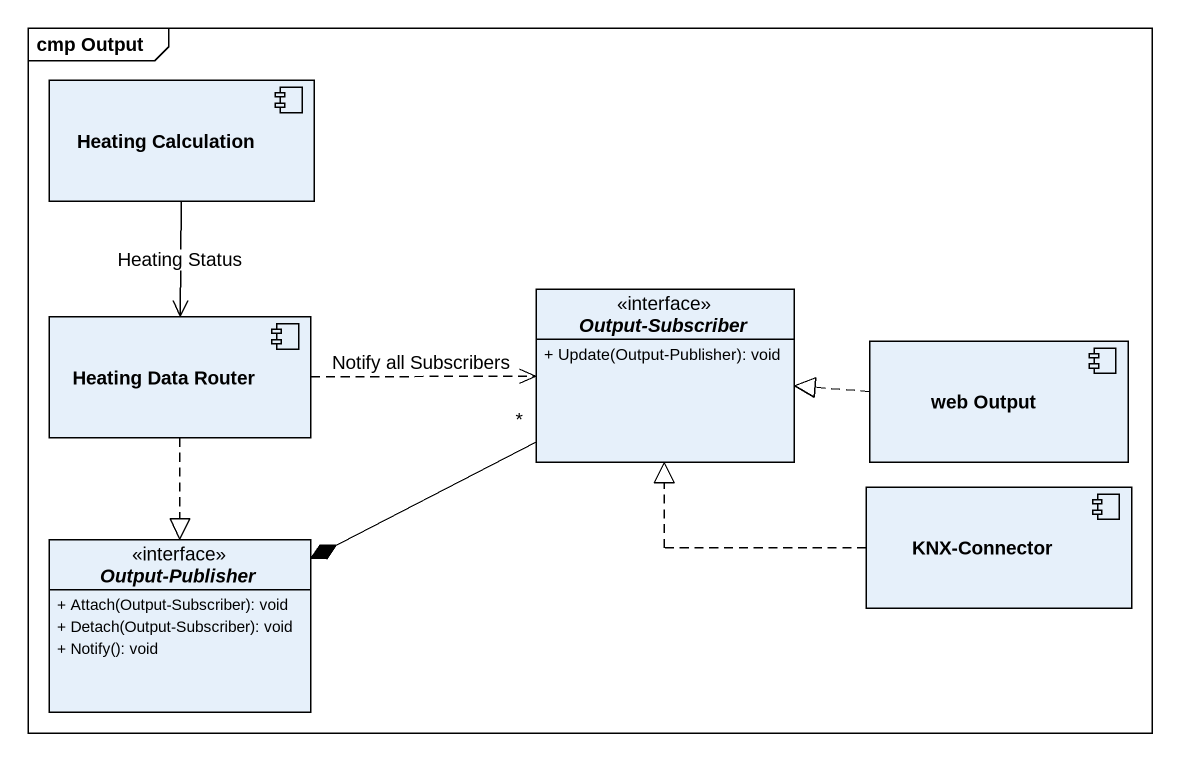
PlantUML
@startuml
mainframe cmp Output
allowmixing
hide circle
hide empty members
skinparam classAttributeIconSize 0
component "Heating Calculation" as Heating_Calculation
component "Heating Data Router" as Heating_Data_Router
interface "Output-Subscriber" as Output_Subscriber {
  + Update(Output-Publisher): void
}
component "web Output" as web_Output
interface "Output-Publisher" as Output_Publisher {
  + Attach(Output-Subscriber): void
  + Detach(Output-Subscriber): void
  + Notify(): void
}
component "KNX-Connector" as KNX_Connector
Heating_Calculation --> Heating_Data_Router : Heating Status
Heating_Data_Router .right.> Output_Subscriber : Notify all Subscribers
Heating_Data_Router ..|> Output_Publisher
web_Output .left.|> Output_Subscriber
Output_Publisher *-right- "*" Output_Subscriber
KNX_Connector .left.|> Output_Subscriber
@enduml
